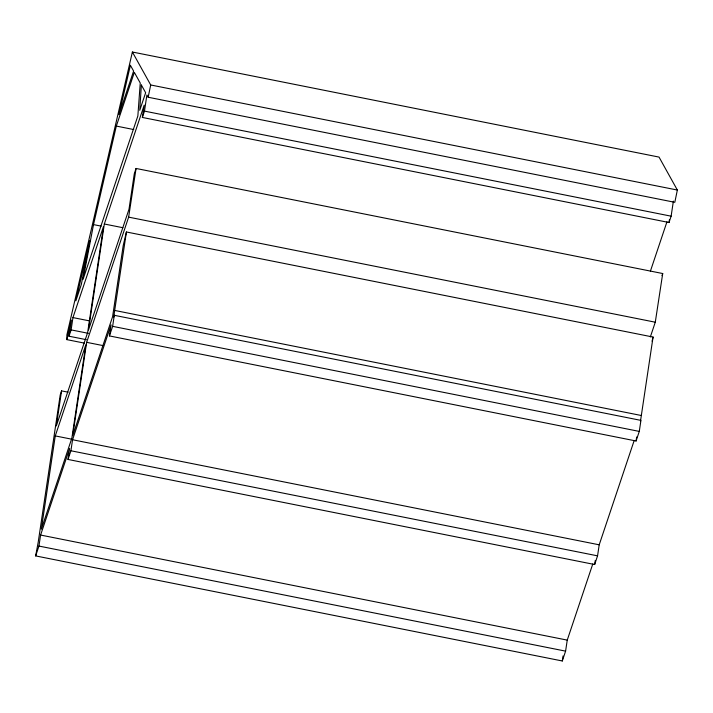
<?xml version="1.0" encoding="UTF-8"?>
<svg xmlns="http://www.w3.org/2000/svg" width="713" height="713" viewBox="0 0 713 713"><rect width="100%" height="100%" fill="white"/><g stroke="black" fill="none" stroke-linecap="round" stroke-linejoin="round"><path stroke-width="1.07" d="M592.797 563.93L567.245 640.114L565.596 651.138L562.299 660.978L35.65 555.908L38.217 542.147L60.222 394.904L61.568 390.884L68.109 392.186M86.433 339.691L68.992 336.206L71.407 320.066L66.87 339.629L84.321 343.113M61.568 390.884L56.336 425.911L87.637 332.561L103.483 226.538L72.949 317.588L71.113 329.887L68.992 336.206M55.266 435.91L41.318 529.215L71.853 438.165L85.801 344.86L55.266 435.91L71.621 439.172M35.65 555.908L38.948 546.069L40.596 535.044L69.642 448.424L68.002 459.448L594.651 564.518L597.556 555.846L599.205 544.812L634.187 440.5M650.345 336.937L655.283 322.205L662.716 273.534L136.067 168.464L128.634 217.135L86.647 342.329L72.708 435.634L112.574 316.759L123.224 245.486L126.415 231.983L653.063 337.053L640.488 421.178M673.384 201.111L671.129 216.182L669.008 222.509L142.359 117.44L144.195 105.141L104.33 224.007L88.483 330.03L129 209.239L134.311 173.705L136.067 168.464M68.002 459.448L70.908 450.768L72.557 439.743L111.076 324.896L109.428 335.921L636.076 440.99L639.285 431.41L640.934 420.385L114.285 315.306L113.706 317.053L126.415 231.983M142.359 117.44L144.481 111.112L146.896 94.963L148.161 97.244L674.81 202.314L677.35 190.041L659.035 157.092L132.386 52.022L66.862 334.967L66.87 339.629M109.428 335.921L112.636 326.34L114.285 315.306M562.299 660.978L563.047 655.96M594.651 564.518L595.248 560.507M636.076 440.99L636.673 436.98M669.008 222.509L669.471 219.435M93.51 224.604L83.064 279.344L137.859 115.943L140.247 83.011L134.338 72.378L116.326 126.076L93.51 224.604L101.139 226.128M148.161 97.244L150.701 84.972L132.386 52.022M652.083 341.206L653.063 337.053M650.381 271.225L666.967 221.779M662.012 275.628L662.716 273.534M150.701 84.972L677.35 190.041M144.481 111.112L671.129 216.182M116.326 126.076L133.777 129.561M128.634 217.135L655.283 322.205M104.33 224.007L122.868 227.705M114.695 310.44L641.335 415.51M72.949 317.588L89.303 320.85M112.636 326.34L639.285 431.41M71.113 329.887L88.555 333.363M86.647 342.329L103.002 345.591M72.557 439.743L599.205 544.812M70.908 450.768L597.556 555.846M40.596 535.044L567.245 640.114M38.948 546.069L565.596 651.138M141.361 85.007L139.748 110.31L145.648 92.726L141.361 85.007M89.838 240.459L81.335 284.487L75.863 300.815L89.838 240.459M130.399 65.302L118.964 114.686L133.598 71.05L130.399 65.302"/></g></svg>
